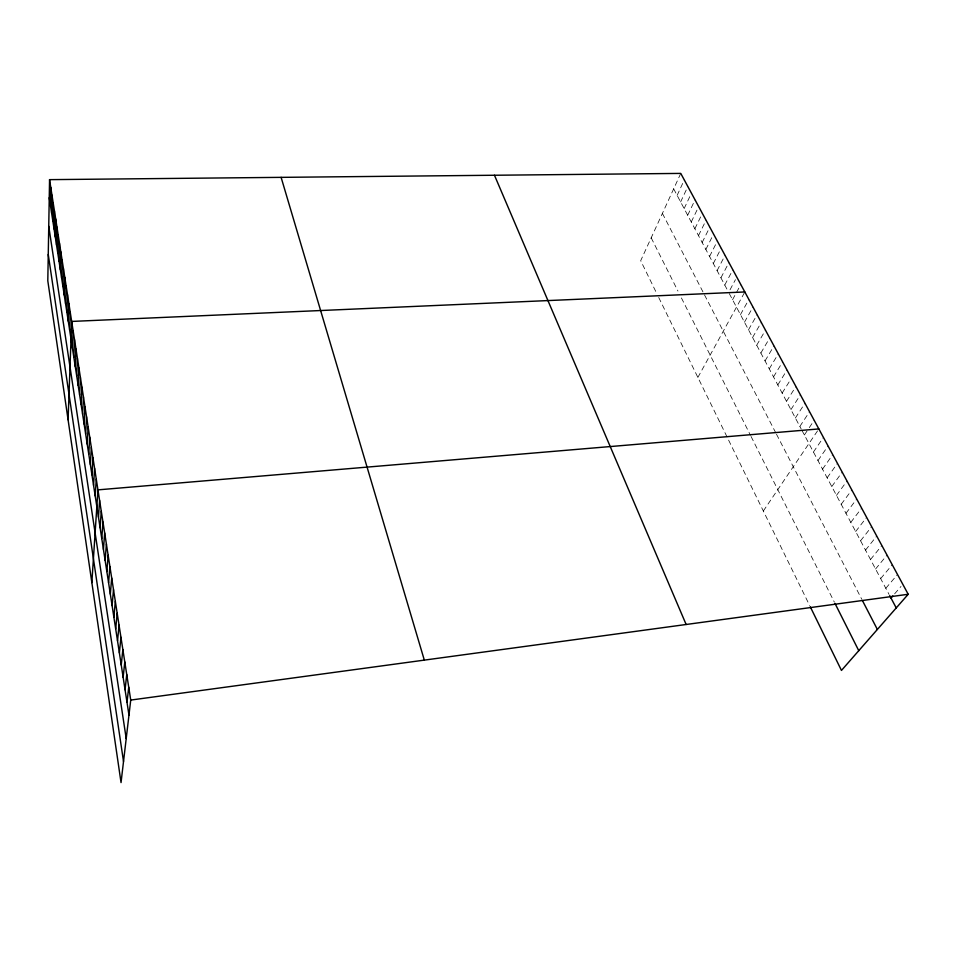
<?xml version="1.0" encoding="UTF-8"?>
<svg xmlns="http://www.w3.org/2000/svg" width="956" height="956" viewBox="0 0 956 956"><rect width="100%" height="100%" fill="white"/><g stroke="black" fill="none" stroke-linecap="round" stroke-linejoin="round"><path stroke-width="0.72" stroke-dasharray="4.78 3.58" d="M680.756 173.406L640.687 260.701L656.748 293.468M677.135 195.383L684.293 179.931M680.624 201.943L687.854 186.516M684.138 208.575L691.439 193.148M687.687 215.255L695.048 199.84M691.26 221.983L698.693 206.58M694.857 228.759L702.361 213.379M698.489 235.606L706.066 220.239M702.158 242.501L709.806 227.146M705.851 249.444L713.57 234.112M709.567 256.447L717.358 241.127M713.319 263.509L721.194 248.213M717.096 270.632L725.042 255.348M720.92 277.814L728.938 262.553M724.756 285.055L732.858 269.807M730.002 289.823L735.451 279.666M732.547 299.718L740.804 284.518M697.88 377.417L744.832 291.962M740.458 314.62L748.883 299.467M744.473 322.172L752.981 307.043M748.512 329.784L757.104 314.679M752.599 337.468L761.275 322.387M756.71 345.212L765.469 330.155M760.857 353.015L769.7 337.994M765.039 360.89L773.978 345.893M769.257 368.837L778.292 353.875M773.512 376.855L782.641 361.918M777.802 384.933L787.027 370.032M782.139 393.095L791.448 378.229M786.513 401.317L795.918 386.487M790.923 409.622L800.423 394.828M795.368 417.999L804.964 403.241M799.849 426.448L809.553 411.725M804.378 434.968L808.465 428.862M809.278 427.631L814.177 420.293M763.33 510.994L818.85 428.933M813.437 452.021L823.439 437.43M817.966 460.541L828.063 445.986M822.53 469.133L832.736 454.626M827.131 477.809L837.456 463.349M831.78 486.556L842.2 472.145M836.464 495.387L847.004 481.023M841.196 504.302L851.844 489.986M845.976 513.288L856.731 499.032M850.792 522.37L861.667 508.162M855.656 531.524L866.638 517.363M860.567 540.761L871.669 526.66M865.527 550.094L876.736 536.053M870.522 559.511L881.862 545.529M875.565 569.011L887.025 555.089M880.667 578.595L892.247 564.745M885.806 588.287L897.517 574.496M894.637 593.831L901.006 586.446M673.669 188.858L727.349 289.919M729.285 293.588L801.152 428.885M801.797 430.104L889.044 594.393M662.4 213.403L703.891 293.695M704.5 294.878L775.878 433.032M776.487 434.227L861.774 599.281M651.191 237.817L677.959 291.066M681.425 297.949L750.496 435.339M751.069 436.486L834.301 602.041M658.72 297.495L809.624 605.471"/><path stroke-width="1.43" d="M49.557 179.644L47.8 280.801L121.042 782.594L130.733 700.067L49.557 179.644L680.756 173.406L908.2 594.274L841.459 670.431L810.258 606.761M50.429 205.409L50.764 187.364M51.636 213.188L51.983 195.155M52.843 221.027L53.201 203.019M54.062 228.95L54.444 210.953M55.293 236.945L55.699 218.96M56.535 245.011L56.954 227.05M57.79 253.161L58.232 235.224M59.057 261.382L59.511 243.469M60.336 269.676L60.814 251.798M61.626 278.065L62.128 260.199M62.929 286.525L63.455 268.696M64.243 295.069L64.781 277.264M65.582 303.697L66.131 285.928M66.92 312.409L67.506 294.663M68.282 321.216L68.88 303.506M69.645 330.095L70.266 312.421M68.079 419.732L71.676 321.431L744.832 291.962M72.429 348.139L73.098 330.537M73.839 357.293L74.532 339.727M75.261 366.542L75.978 349.024M76.707 375.887L77.436 358.404M78.153 385.328L78.918 367.893M79.623 394.864L80.412 377.477M81.105 404.496L81.929 387.156M82.61 414.235L83.447 396.943M84.128 424.07L84.988 406.826M85.658 434L86.554 416.816M87.199 444.05L88.131 426.926M88.765 454.196L89.721 437.131M90.354 464.461L91.334 447.456M91.943 474.821L92.959 457.876M93.557 485.301L94.596 468.428M95.194 495.901L96.269 479.087M91.848 582.598L97.942 489.866L818.85 428.933M98.468 517.136L99.603 500.478M100.105 527.784L101.264 511.197M101.766 538.551L102.961 522.024M103.439 549.425L104.67 532.982M105.136 560.419L106.391 544.06M106.845 571.533L108.148 555.257M108.578 582.778L109.904 566.585M110.334 594.13L111.697 578.033M112.103 605.626L113.501 589.625M113.895 617.241L115.329 601.336M115.7 628.988L117.182 613.178M117.528 640.867L119.046 625.164M119.381 652.888L120.934 637.293M121.257 665.041L122.846 649.554M123.145 677.326L124.782 661.958M125.069 689.766L126.742 674.518M127.005 702.349L128.725 687.209M890.992 598.062L892.82 595.947M130.733 700.067L908.2 594.274M889.701 595.612L896.238 607.92M862.384 600.464L877.369 629.454M834.958 603.356L858.763 650.689M494.467 175.247L686.133 624.483M281.112 177.35L424.321 660.118M49.246 197.713L128.964 715.076M48.744 226.261L126.204 738.558M48.254 254.487L123.515 761.478"/></g></svg>
